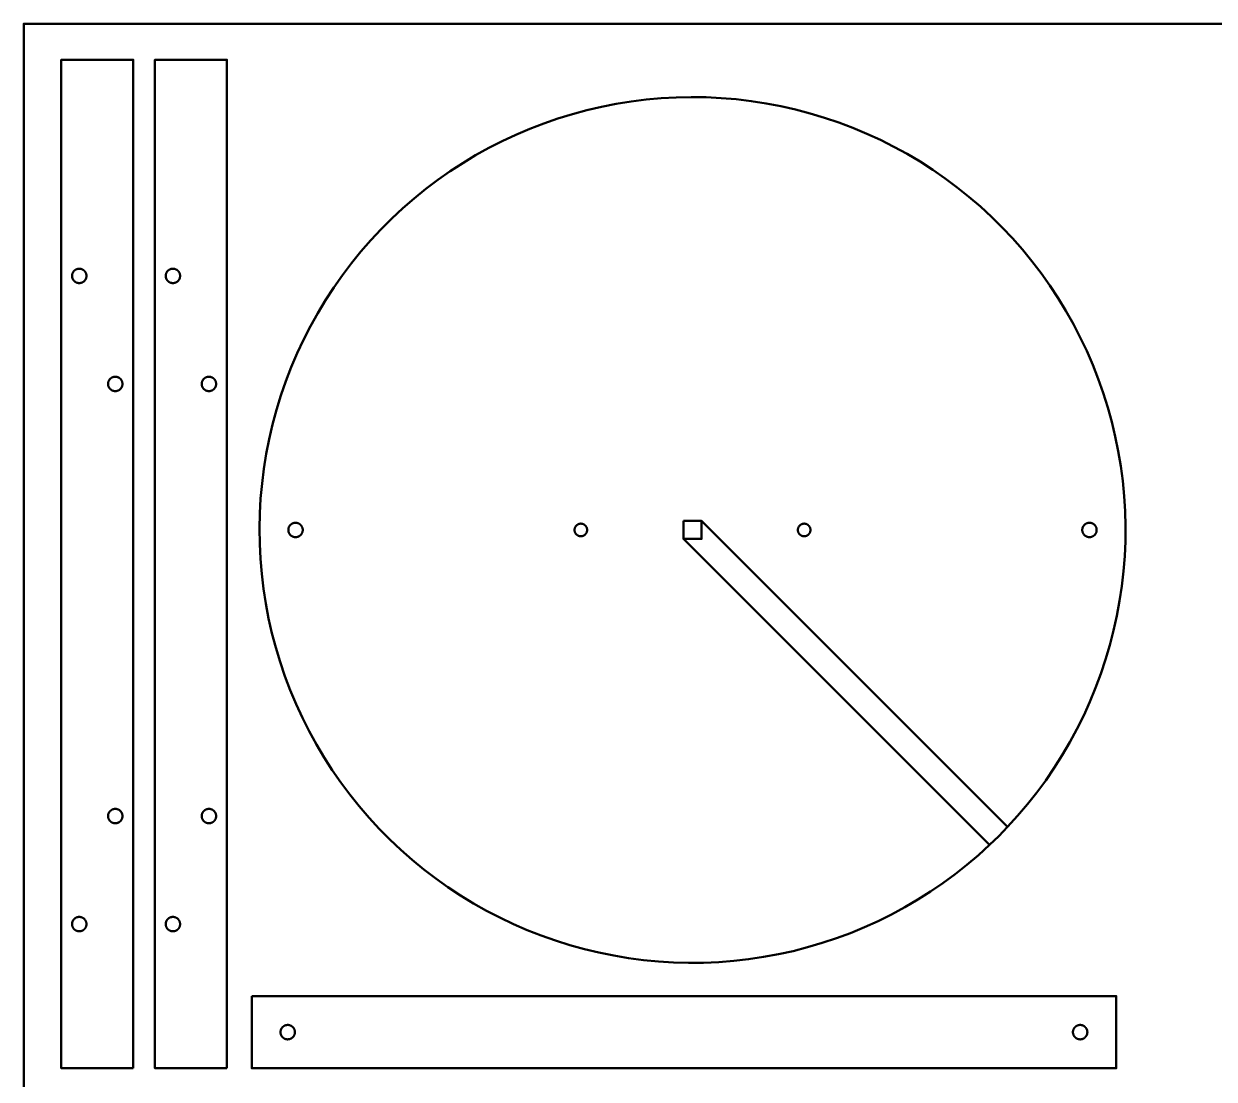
# Model space of a CAD drawing. Header units: millimetres. Extents: x 0 to 2100, y 0 to 900.
# Drawn here: x 0 to 330.5, y 606.9 to 900 of the extents above; entities that cross this region are included whole.
import ezdxf

# ---------------------------------------------------------------- set-up
doc = ezdxf.new("R2010")
doc.units = ezdxf.units.MM
for name, color, linetype, lineweight, true_color in [('Capa 01', 7, 'Continuous', 50, 0xc80000), ('Capa 04', 7, 'Continuous', 50, 0x007f00), ('Predeterminada', 7, 'Continuous', 50, 0x000000)]:
    doc.layers.add(name, color=color, linetype=linetype, lineweight=lineweight, true_color=true_color)

msp = doc.modelspace()

# ---------------------------------------------------------------- linework, layer by layer
at = {"layer": 'Capa 01'}
for points in [[(17.39, 830), (17.39, 830.07), (17.39, 830.14), (17.38, 830.21), (17.37, 830.28), (17.36, 830.35), (17.35, 830.41), (17.33, 830.48), (17.32, 830.55), (17.3, 830.61), (17.27, 830.68), (17.25, 830.75), (17.22, 830.81), (17.19, 830.87), (17.16, 830.93), (17.13, 830.99), (17.09, 831.05), (17.06, 831.11), (17.02, 831.17), (16.97, 831.23), (16.93, 831.28), (16.89, 831.33), (16.84, 831.38), (16.79, 831.43), (16.74, 831.48), (16.69, 831.53), (16.63, 831.57), (16.58, 831.61), (16.52, 831.65), (16.46, 831.69), (16.4, 831.73), (16.34, 831.76), (16.28, 831.79), (16.22, 831.82), (16.15, 831.85), (16.09, 831.87), (16.02, 831.9), (15.96, 831.92), (15.89, 831.94), (15.82, 831.95), (15.76, 831.97), (15.69, 831.98), (15.62, 831.99), (15.55, 831.99), (15.48, 832), (15.41, 832), (15.34, 832), (15.27, 832), (15.2, 831.99), (15.13, 831.98), (15.07, 831.97), (15, 831.96), (14.93, 831.95), (14.86, 831.93), (14.8, 831.91), (14.73, 831.89), (14.66, 831.86), (14.6, 831.84), (14.54, 831.81), (14.47, 831.78), (14.41, 831.74), (14.35, 831.71), (14.3, 831.67), (14.24, 831.63), (14.18, 831.59), (14.13, 831.55), (14.07, 831.5), (14.02, 831.46), (13.97, 831.41), (13.93, 831.36), (13.88, 831.31), (13.83, 831.25), (13.79, 831.2), (13.75, 831.14), (13.71, 831.08), (13.68, 831.02), (13.64, 830.96), (13.61, 830.9), (13.58, 830.84), (13.55, 830.78), (13.52, 830.71), (13.5, 830.65), (13.48, 830.58), (13.46, 830.51), (13.44, 830.45), (13.43, 830.38), (13.42, 830.31), (13.41, 830.24), (13.4, 830.17), (13.4, 830.1), (13.39, 830.03), (13.39, 829.97), (13.4, 829.9), (13.4, 829.83), (13.41, 829.76), (13.42, 829.69), (13.43, 829.62), (13.44, 829.55), (13.46, 829.49), (13.48, 829.42), (13.5, 829.35), (13.52, 829.29), (13.55, 829.22), (13.58, 829.16), (13.61, 829.1), (13.64, 829.04), (13.68, 828.98), (13.71, 828.92), (13.75, 828.86), (13.79, 828.8), (13.83, 828.75), (13.88, 828.69), (13.93, 828.64), (13.97, 828.59), (14.02, 828.54), (14.07, 828.5), (14.13, 828.45), (14.18, 828.41), (14.24, 828.37), (14.3, 828.33), (14.35, 828.29), (14.41, 828.26), (14.47, 828.22), (14.54, 828.19), (14.6, 828.16), (14.66, 828.14), (14.73, 828.11), (14.8, 828.09), (14.86, 828.07), (14.93, 828.05), (15, 828.04), (15.07, 828.03), (15.13, 828.02), (15.2, 828.01), (15.27, 828), (15.34, 828), (15.41, 828), (15.48, 828), (15.55, 828.01), (15.62, 828.01), (15.69, 828.02), (15.76, 828.03), (15.82, 828.05), (15.89, 828.06), (15.96, 828.08), (16.02, 828.1), (16.09, 828.13), (16.15, 828.15), (16.22, 828.18), (16.28, 828.21), (16.34, 828.24), (16.4, 828.27), (16.46, 828.31), (16.52, 828.35), (16.58, 828.39), (16.63, 828.43), (16.69, 828.47), (16.74, 828.52), (16.79, 828.57), (16.84, 828.62), (16.89, 828.67), (16.93, 828.72), (16.97, 828.77), (17.02, 828.83), (17.06, 828.89), (17.09, 828.95), (17.13, 829.01), (17.16, 829.07), (17.19, 829.13), (17.22, 829.19), (17.25, 829.25), (17.27, 829.32), (17.3, 829.39), (17.32, 829.45), (17.33, 829.52), (17.35, 829.59), (17.36, 829.65), (17.37, 829.72), (17.38, 829.79), (17.39, 829.86), (17.39, 829.93)], [(43.39, 830), (43.39, 830.07), (43.39, 830.14), (43.38, 830.21), (43.37, 830.28), (43.36, 830.35), (43.35, 830.41), (43.33, 830.48), (43.32, 830.55), (43.3, 830.61), (43.27, 830.68), (43.25, 830.75), (43.22, 830.81), (43.19, 830.87), (43.16, 830.93), (43.13, 830.99), (43.09, 831.05), (43.06, 831.11), (43.02, 831.17), (42.97, 831.23), (42.93, 831.28), (42.89, 831.33), (42.84, 831.38), (42.79, 831.43), (42.74, 831.48), (42.69, 831.53), (42.63, 831.57), (42.58, 831.61), (42.52, 831.65), (42.46, 831.69), (42.4, 831.73), (42.34, 831.76), (42.28, 831.79), (42.22, 831.82), (42.15, 831.85), (42.09, 831.87), (42.02, 831.9), (41.96, 831.92), (41.89, 831.94), (41.82, 831.95), (41.76, 831.97), (41.69, 831.98), (41.62, 831.99), (41.55, 831.99), (41.48, 832), (41.41, 832), (41.34, 832), (41.27, 832), (41.2, 831.99), (41.13, 831.98), (41.07, 831.97), (41, 831.96), (40.93, 831.95), (40.86, 831.93), (40.8, 831.91), (40.73, 831.89), (40.66, 831.86), (40.6, 831.84), (40.54, 831.81), (40.47, 831.78), (40.41, 831.74), (40.35, 831.71), (40.3, 831.67), (40.24, 831.63), (40.18, 831.59), (40.13, 831.55), (40.07, 831.5), (40.02, 831.46), (39.97, 831.41), (39.93, 831.36), (39.88, 831.31), (39.83, 831.25), (39.79, 831.2), (39.75, 831.14), (39.71, 831.08), (39.68, 831.02), (39.64, 830.96), (39.61, 830.9), (39.58, 830.84), (39.55, 830.78), (39.52, 830.71), (39.5, 830.65), (39.48, 830.58), (39.46, 830.51), (39.44, 830.45), (39.43, 830.38), (39.42, 830.31), (39.41, 830.24), (39.4, 830.17), (39.4, 830.1), (39.39, 830.03), (39.39, 829.97), (39.4, 829.9), (39.4, 829.83), (39.41, 829.76), (39.42, 829.69), (39.43, 829.62), (39.44, 829.55), (39.46, 829.49), (39.48, 829.42), (39.5, 829.35), (39.52, 829.29), (39.55, 829.22), (39.58, 829.16), (39.61, 829.1), (39.64, 829.04), (39.68, 828.98), (39.71, 828.92), (39.75, 828.86), (39.79, 828.8), (39.83, 828.75), (39.88, 828.69), (39.93, 828.64), (39.97, 828.59), (40.02, 828.54), (40.07, 828.5), (40.13, 828.45), (40.18, 828.41), (40.24, 828.37), (40.3, 828.33), (40.35, 828.29), (40.41, 828.26), (40.47, 828.22), (40.54, 828.19), (40.6, 828.16), (40.66, 828.14), (40.73, 828.11), (40.8, 828.09), (40.86, 828.07), (40.93, 828.05), (41, 828.04), (41.07, 828.03), (41.13, 828.02), (41.2, 828.01), (41.27, 828), (41.34, 828), (41.41, 828), (41.48, 828), (41.55, 828.01), (41.62, 828.01), (41.69, 828.02), (41.76, 828.03), (41.82, 828.05), (41.89, 828.06), (41.96, 828.08), (42.02, 828.1), (42.09, 828.13), (42.15, 828.15), (42.22, 828.18), (42.28, 828.21), (42.34, 828.24), (42.4, 828.27), (42.46, 828.31), (42.52, 828.35), (42.58, 828.39), (42.63, 828.43), (42.69, 828.47), (42.74, 828.52), (42.79, 828.57), (42.84, 828.62), (42.89, 828.67), (42.93, 828.72), (42.97, 828.77), (43.02, 828.83), (43.06, 828.89), (43.09, 828.95), (43.13, 829.01), (43.16, 829.07), (43.19, 829.13), (43.22, 829.19), (43.25, 829.25), (43.27, 829.32), (43.3, 829.39), (43.32, 829.45), (43.33, 829.52), (43.35, 829.59), (43.36, 829.65), (43.37, 829.72), (43.38, 829.79), (43.39, 829.86), (43.39, 829.93)], [(27.39, 800), (27.39, 800.07), (27.39, 800.14), (27.38, 800.21), (27.37, 800.28), (27.36, 800.35), (27.35, 800.41), (27.33, 800.48), (27.32, 800.55), (27.3, 800.61), (27.27, 800.68), (27.25, 800.75), (27.22, 800.81), (27.19, 800.87), (27.16, 800.93), (27.13, 800.99), (27.09, 801.05), (27.06, 801.11), (27.02, 801.17), (26.97, 801.23), (26.93, 801.28), (26.89, 801.33), (26.84, 801.38), (26.79, 801.43), (26.74, 801.48), (26.69, 801.53), (26.63, 801.57), (26.58, 801.61), (26.52, 801.65), (26.46, 801.69), (26.4, 801.73), (26.34, 801.76), (26.28, 801.79), (26.22, 801.82), (26.15, 801.85), (26.09, 801.87), (26.02, 801.9), (25.96, 801.92), (25.89, 801.94), (25.82, 801.95), (25.76, 801.97), (25.69, 801.98), (25.62, 801.99), (25.55, 801.99), (25.48, 802), (25.41, 802), (25.34, 802), (25.27, 802), (25.2, 801.99), (25.13, 801.98), (25.07, 801.97), (25, 801.96), (24.93, 801.95), (24.86, 801.93), (24.8, 801.91), (24.73, 801.89), (24.66, 801.86), (24.6, 801.84), (24.54, 801.81), (24.47, 801.78), (24.41, 801.74), (24.35, 801.71), (24.3, 801.67), (24.24, 801.63), (24.18, 801.59), (24.13, 801.55), (24.07, 801.5), (24.02, 801.46), (23.97, 801.41), (23.93, 801.36), (23.88, 801.31), (23.83, 801.25), (23.79, 801.2), (23.75, 801.14), (23.71, 801.08), (23.68, 801.02), (23.64, 800.96), (23.61, 800.9), (23.58, 800.84), (23.55, 800.78), (23.52, 800.71), (23.5, 800.65), (23.48, 800.58), (23.46, 800.51), (23.44, 800.45), (23.43, 800.38), (23.42, 800.31), (23.41, 800.24), (23.4, 800.17), (23.4, 800.1), (23.39, 800.03), (23.39, 799.97), (23.4, 799.9), (23.4, 799.83), (23.41, 799.76), (23.42, 799.69), (23.43, 799.62), (23.44, 799.55), (23.46, 799.49), (23.48, 799.42), (23.5, 799.35), (23.52, 799.29), (23.55, 799.22), (23.58, 799.16), (23.61, 799.1), (23.64, 799.04), (23.68, 798.98), (23.71, 798.92), (23.75, 798.86), (23.79, 798.8), (23.83, 798.75), (23.88, 798.69), (23.93, 798.64), (23.97, 798.59), (24.02, 798.54), (24.07, 798.5), (24.13, 798.45), (24.18, 798.41), (24.24, 798.37), (24.3, 798.33), (24.35, 798.29), (24.41, 798.26), (24.47, 798.22), (24.54, 798.19), (24.6, 798.16), (24.66, 798.14), (24.73, 798.11), (24.8, 798.09), (24.86, 798.07), (24.93, 798.05), (25, 798.04), (25.07, 798.03), (25.13, 798.02), (25.2, 798.01), (25.27, 798), (25.34, 798), (25.41, 798), (25.48, 798), (25.55, 798.01), (25.62, 798.01), (25.69, 798.02), (25.76, 798.03), (25.82, 798.05), (25.89, 798.06), (25.96, 798.08), (26.02, 798.1), (26.09, 798.13), (26.15, 798.15), (26.22, 798.18), (26.28, 798.21), (26.34, 798.24), (26.4, 798.27), (26.46, 798.31), (26.52, 798.35), (26.58, 798.39), (26.63, 798.43), (26.69, 798.47), (26.74, 798.52), (26.79, 798.57), (26.84, 798.62), (26.89, 798.67), (26.93, 798.72), (26.97, 798.77), (27.02, 798.83), (27.06, 798.89), (27.09, 798.95), (27.13, 799.01), (27.16, 799.07), (27.19, 799.13), (27.22, 799.19), (27.25, 799.25), (27.27, 799.32), (27.3, 799.39), (27.32, 799.45), (27.33, 799.52), (27.35, 799.59), (27.36, 799.65), (27.37, 799.72), (27.38, 799.79), (27.39, 799.86), (27.39, 799.93)], [(53.39, 800), (53.39, 800.07), (53.39, 800.14), (53.38, 800.21), (53.37, 800.28), (53.36, 800.35), (53.35, 800.41), (53.33, 800.48), (53.32, 800.55), (53.3, 800.61), (53.27, 800.68), (53.25, 800.75), (53.22, 800.81), (53.19, 800.87), (53.16, 800.93), (53.13, 800.99), (53.09, 801.05), (53.06, 801.11), (53.02, 801.17), (52.97, 801.23), (52.93, 801.28), (52.89, 801.33), (52.84, 801.38), (52.79, 801.43), (52.74, 801.48), (52.69, 801.53), (52.63, 801.57), (52.58, 801.61), (52.52, 801.65), (52.46, 801.69), (52.4, 801.73), (52.34, 801.76), (52.28, 801.79), (52.22, 801.82), (52.15, 801.85), (52.09, 801.87), (52.02, 801.9), (51.96, 801.92), (51.89, 801.94), (51.82, 801.95), (51.76, 801.97), (51.69, 801.98), (51.62, 801.99), (51.55, 801.99), (51.48, 802), (51.41, 802), (51.34, 802), (51.27, 802), (51.2, 801.99), (51.13, 801.98), (51.07, 801.97), (51, 801.96), (50.93, 801.95), (50.86, 801.93), (50.8, 801.91), (50.73, 801.89), (50.66, 801.86), (50.6, 801.84), (50.54, 801.81), (50.47, 801.78), (50.41, 801.74), (50.35, 801.71), (50.3, 801.67), (50.24, 801.63), (50.18, 801.59), (50.13, 801.55), (50.07, 801.5), (50.02, 801.46), (49.97, 801.41), (49.93, 801.36), (49.88, 801.31), (49.83, 801.25), (49.79, 801.2), (49.75, 801.14), (49.71, 801.08), (49.68, 801.02), (49.64, 800.96), (49.61, 800.9), (49.58, 800.84), (49.55, 800.78), (49.52, 800.71), (49.5, 800.65), (49.48, 800.58), (49.46, 800.51), (49.44, 800.45), (49.43, 800.38), (49.42, 800.31), (49.41, 800.24), (49.4, 800.17), (49.4, 800.1), (49.39, 800.03), (49.39, 799.97), (49.4, 799.9), (49.4, 799.83), (49.41, 799.76), (49.42, 799.69), (49.43, 799.62), (49.44, 799.55), (49.46, 799.49), (49.48, 799.42), (49.5, 799.35), (49.52, 799.29), (49.55, 799.22), (49.58, 799.16), (49.61, 799.1), (49.64, 799.04), (49.68, 798.98), (49.71, 798.92), (49.75, 798.86), (49.79, 798.8), (49.83, 798.75), (49.88, 798.69), (49.93, 798.64), (49.97, 798.59), (50.02, 798.54), (50.07, 798.5), (50.13, 798.45), (50.18, 798.41), (50.24, 798.37), (50.3, 798.33), (50.35, 798.29), (50.41, 798.26), (50.47, 798.22), (50.54, 798.19), (50.6, 798.16), (50.66, 798.14), (50.73, 798.11), (50.8, 798.09), (50.86, 798.07), (50.93, 798.05), (51, 798.04), (51.07, 798.03), (51.13, 798.02), (51.2, 798.01), (51.27, 798), (51.34, 798), (51.41, 798), (51.48, 798), (51.55, 798.01), (51.62, 798.01), (51.69, 798.02), (51.76, 798.03), (51.82, 798.05), (51.89, 798.06), (51.96, 798.08), (52.02, 798.1), (52.09, 798.13), (52.15, 798.15), (52.22, 798.18), (52.28, 798.21), (52.34, 798.24), (52.4, 798.27), (52.46, 798.31), (52.52, 798.35), (52.58, 798.39), (52.63, 798.43), (52.69, 798.47), (52.74, 798.52), (52.79, 798.57), (52.84, 798.62), (52.89, 798.67), (52.93, 798.72), (52.97, 798.77), (53.02, 798.83), (53.06, 798.89), (53.09, 798.95), (53.13, 799.01), (53.16, 799.07), (53.19, 799.13), (53.22, 799.19), (53.25, 799.25), (53.27, 799.32), (53.3, 799.39), (53.32, 799.45), (53.33, 799.52), (53.35, 799.59), (53.36, 799.65), (53.37, 799.72), (53.38, 799.79), (53.39, 799.86), (53.39, 799.93)], [(77.43, 759.45), (77.43, 759.52), (77.43, 759.59), (77.42, 759.66), (77.42, 759.73), (77.4, 759.8), (77.39, 759.86), (77.38, 759.93), (77.36, 760), (77.34, 760.06), (77.32, 760.13), (77.29, 760.2), (77.26, 760.26), (77.23, 760.32), (77.2, 760.38), (77.17, 760.45), (77.13, 760.5), (77.1, 760.56), (77.06, 760.62), (77.02, 760.68), (76.97, 760.73), (76.93, 760.78), (76.88, 760.83), (76.83, 760.88), (76.78, 760.93), (76.73, 760.98), (76.67, 761.02), (76.62, 761.06), (76.56, 761.1), (76.5, 761.14), (76.44, 761.18), (76.38, 761.21), (76.32, 761.24), (76.26, 761.27), (76.2, 761.3), (76.13, 761.32), (76.07, 761.35), (76, 761.37), (75.93, 761.39), (75.87, 761.4), (75.8, 761.42), (75.73, 761.43), (75.66, 761.44), (75.59, 761.44), (75.52, 761.45), (75.45, 761.45), (75.38, 761.45), (75.31, 761.45), (75.24, 761.44), (75.18, 761.43), (75.11, 761.42), (75.04, 761.41), (74.97, 761.4), (74.9, 761.38), (74.84, 761.36), (74.77, 761.34), (74.71, 761.31), (74.64, 761.29), (74.58, 761.26), (74.52, 761.23), (74.45, 761.19), (74.39, 761.16), (74.34, 761.12), (74.28, 761.08), (74.22, 761.04), (74.17, 761), (74.12, 760.95), (74.06, 760.91), (74.01, 760.86), (73.97, 760.81), (73.92, 760.76), (73.88, 760.7), (73.83, 760.65), (73.79, 760.59), (73.75, 760.53), (73.72, 760.48), (73.68, 760.41), (73.65, 760.35), (73.62, 760.29), (73.59, 760.23), (73.57, 760.16), (73.54, 760.1), (73.52, 760.03), (73.5, 759.96), (73.49, 759.9), (73.47, 759.83), (73.46, 759.76), (73.45, 759.69), (73.44, 759.62), (73.44, 759.55), (73.44, 759.48), (73.44, 759.42), (73.44, 759.35), (73.44, 759.28), (73.45, 759.21), (73.46, 759.14), (73.47, 759.07), (73.49, 759), (73.5, 758.94), (73.52, 758.87), (73.54, 758.8), (73.57, 758.74), (73.59, 758.67), (73.62, 758.61), (73.65, 758.55), (73.68, 758.49), (73.72, 758.43), (73.75, 758.37), (73.79, 758.31), (73.83, 758.25), (73.88, 758.2), (73.92, 758.14), (73.97, 758.09), (74.01, 758.04), (74.06, 757.99), (74.12, 757.95), (74.17, 757.9), (74.22, 757.86), (74.28, 757.82), (74.34, 757.78), (74.39, 757.74), (74.45, 757.71), (74.52, 757.67), (74.58, 757.64), (74.64, 757.61), (74.71, 757.59), (74.77, 757.56), (74.84, 757.54), (74.9, 757.52), (74.97, 757.5), (75.04, 757.49), (75.11, 757.48), (75.18, 757.47), (75.24, 757.46), (75.31, 757.45), (75.38, 757.45), (75.45, 757.45), (75.52, 757.45), (75.59, 757.46), (75.66, 757.46), (75.73, 757.47), (75.8, 757.48), (75.87, 757.5), (75.93, 757.51), (76, 757.53), (76.07, 757.55), (76.13, 757.58), (76.2, 757.6), (76.26, 757.63), (76.32, 757.66), (76.38, 757.69), (76.44, 757.72), (76.5, 757.76), (76.56, 757.8), (76.62, 757.84), (76.67, 757.88), (76.73, 757.92), (76.78, 757.97), (76.83, 758.02), (76.88, 758.07), (76.93, 758.12), (76.97, 758.17), (77.02, 758.22), (77.06, 758.28), (77.1, 758.34), (77.13, 758.4), (77.17, 758.46), (77.2, 758.52), (77.23, 758.58), (77.26, 758.64), (77.29, 758.7), (77.32, 758.77), (77.34, 758.84), (77.36, 758.9), (77.38, 758.97), (77.39, 759.04), (77.4, 759.1), (77.42, 759.17), (77.42, 759.24), (77.43, 759.31), (77.43, 759.38)], [(156.39, 759.45), (156.39, 759.51), (156.38, 759.57), (156.38, 759.63), (156.37, 759.69), (156.36, 759.75), (156.35, 759.81), (156.34, 759.87), (156.32, 759.93), (156.3, 759.99), (156.28, 760.05), (156.26, 760.1), (156.24, 760.16), (156.21, 760.21), (156.19, 760.27), (156.16, 760.32), (156.13, 760.37), (156.09, 760.42), (156.06, 760.47), (156.02, 760.52), (155.98, 760.57), (155.94, 760.62), (155.9, 760.66), (155.86, 760.7), (155.82, 760.75), (155.77, 760.79), (155.72, 760.82), (155.67, 760.86), (155.63, 760.9), (155.57, 760.93), (155.52, 760.96), (155.47, 760.99), (155.42, 761.02), (155.36, 761.04), (155.3, 761.07), (155.25, 761.09), (155.19, 761.11), (155.13, 761.13), (155.07, 761.15), (155.02, 761.16), (154.96, 761.17), (154.9, 761.18), (154.84, 761.19), (154.78, 761.19), (154.71, 761.2), (154.65, 761.2), (154.59, 761.2), (154.53, 761.2), (154.47, 761.19), (154.41, 761.19), (154.35, 761.18), (154.29, 761.17), (154.23, 761.15), (154.17, 761.14), (154.12, 761.12), (154.06, 761.1), (154, 761.08), (153.94, 761.06), (153.89, 761.03), (153.83, 761), (153.78, 760.98), (153.73, 760.95), (153.68, 760.91), (153.63, 760.88), (153.58, 760.84), (153.53, 760.8), (153.48, 760.77), (153.44, 760.72), (153.4, 760.68), (153.35, 760.64), (153.31, 760.59), (153.27, 760.55), (153.24, 760.5), (153.2, 760.45), (153.17, 760.4), (153.14, 760.35), (153.11, 760.29), (153.08, 760.24), (153.05, 760.19), (153.03, 760.13), (153, 760.07), (152.98, 760.02), (152.96, 759.96), (152.95, 759.9), (152.93, 759.84), (152.92, 759.78), (152.91, 759.72), (152.9, 759.66), (152.9, 759.6), (152.89, 759.54), (152.89, 759.48), (152.89, 759.42), (152.89, 759.36), (152.9, 759.3), (152.9, 759.24), (152.91, 759.18), (152.92, 759.12), (152.93, 759.06), (152.95, 759), (152.96, 758.94), (152.98, 758.88), (153, 758.83), (153.03, 758.77), (153.05, 758.71), (153.08, 758.66), (153.11, 758.61), (153.14, 758.55), (153.17, 758.5), (153.2, 758.45), (153.24, 758.4), (153.27, 758.35), (153.31, 758.31), (153.35, 758.26), (153.4, 758.22), (153.44, 758.18), (153.48, 758.13), (153.53, 758.1), (153.58, 758.06), (153.63, 758.02), (153.68, 757.99), (153.73, 757.96), (153.78, 757.92), (153.83, 757.9), (153.89, 757.87), (153.94, 757.84), (154, 757.82), (154.06, 757.8), (154.12, 757.78), (154.17, 757.76), (154.23, 757.75), (154.29, 757.73), (154.35, 757.72), (154.41, 757.71), (154.47, 757.71), (154.53, 757.7), (154.59, 757.7), (154.65, 757.7), (154.71, 757.7), (154.78, 757.71), (154.84, 757.71), (154.9, 757.72), (154.96, 757.73), (155.02, 757.74), (155.07, 757.76), (155.13, 757.77), (155.19, 757.79), (155.25, 757.81), (155.3, 757.83), (155.36, 757.86), (155.42, 757.88), (155.47, 757.91), (155.52, 757.94), (155.57, 757.97), (155.63, 758), (155.67, 758.04), (155.72, 758.08), (155.77, 758.12), (155.82, 758.16), (155.86, 758.2), (155.9, 758.24), (155.94, 758.28), (155.98, 758.33), (156.02, 758.38), (156.06, 758.43), (156.09, 758.48), (156.13, 758.53), (156.16, 758.58), (156.19, 758.63), (156.21, 758.69), (156.24, 758.74), (156.26, 758.8), (156.28, 758.85), (156.3, 758.91), (156.32, 758.97), (156.34, 759.03), (156.35, 759.09), (156.36, 759.15), (156.37, 759.21), (156.38, 759.27), (156.38, 759.33), (156.39, 759.39)], [(183.14, 761.95), (188.14, 761.95), (188.14, 756.95), (183.14, 756.95)], [(218.39, 759.45), (218.39, 759.51), (218.38, 759.57), (218.38, 759.63), (218.37, 759.69), (218.36, 759.75), (218.35, 759.81), (218.34, 759.87), (218.32, 759.93), (218.3, 759.99), (218.28, 760.05), (218.26, 760.1), (218.24, 760.16), (218.21, 760.21), (218.19, 760.27), (218.16, 760.32), (218.13, 760.37), (218.09, 760.42), (218.06, 760.47), (218.02, 760.52), (217.98, 760.57), (217.94, 760.62), (217.9, 760.66), (217.86, 760.7), (217.82, 760.75), (217.77, 760.79), (217.72, 760.82), (217.67, 760.86), (217.63, 760.9), (217.57, 760.93), (217.52, 760.96), (217.47, 760.99), (217.42, 761.02), (217.36, 761.04), (217.3, 761.07), (217.25, 761.09), (217.19, 761.11), (217.13, 761.13), (217.07, 761.15), (217.02, 761.16), (216.96, 761.17), (216.9, 761.18), (216.84, 761.19), (216.78, 761.19), (216.71, 761.2), (216.65, 761.2), (216.59, 761.2), (216.53, 761.2), (216.47, 761.19), (216.41, 761.19), (216.35, 761.18), (216.29, 761.17), (216.23, 761.15), (216.17, 761.14), (216.12, 761.12), (216.06, 761.1), (216, 761.08), (215.94, 761.06), (215.89, 761.03), (215.83, 761), (215.78, 760.98), (215.73, 760.95), (215.68, 760.91), (215.63, 760.88), (215.58, 760.84), (215.53, 760.8), (215.48, 760.77), (215.44, 760.72), (215.4, 760.68), (215.35, 760.64), (215.31, 760.59), (215.27, 760.55), (215.24, 760.5), (215.2, 760.45), (215.17, 760.4), (215.14, 760.35), (215.11, 760.29), (215.08, 760.24), (215.05, 760.19), (215.03, 760.13), (215, 760.07), (214.98, 760.02), (214.96, 759.96), (214.95, 759.9), (214.93, 759.84), (214.92, 759.78), (214.91, 759.72), (214.9, 759.66), (214.9, 759.6), (214.89, 759.54), (214.89, 759.48), (214.89, 759.42), (214.89, 759.36), (214.9, 759.3), (214.9, 759.24), (214.91, 759.18), (214.92, 759.12), (214.93, 759.06), (214.95, 759), (214.96, 758.94), (214.98, 758.88), (215, 758.83), (215.03, 758.77), (215.05, 758.71), (215.08, 758.66), (215.11, 758.61), (215.14, 758.55), (215.17, 758.5), (215.2, 758.45), (215.24, 758.4), (215.27, 758.35), (215.31, 758.31), (215.35, 758.26), (215.4, 758.22), (215.44, 758.18), (215.48, 758.13), (215.53, 758.1), (215.58, 758.06), (215.63, 758.02), (215.68, 757.99), (215.73, 757.96), (215.78, 757.92), (215.83, 757.9), (215.89, 757.87), (215.94, 757.84), (216, 757.82), (216.06, 757.8), (216.12, 757.78), (216.17, 757.76), (216.23, 757.75), (216.29, 757.73), (216.35, 757.72), (216.41, 757.71), (216.47, 757.71), (216.53, 757.7), (216.59, 757.7), (216.65, 757.7), (216.71, 757.7), (216.78, 757.71), (216.84, 757.71), (216.9, 757.72), (216.96, 757.73), (217.02, 757.74), (217.07, 757.76), (217.13, 757.77), (217.19, 757.79), (217.25, 757.81), (217.3, 757.83), (217.36, 757.86), (217.42, 757.88), (217.47, 757.91), (217.52, 757.94), (217.57, 757.97), (217.63, 758), (217.67, 758.04), (217.72, 758.08), (217.77, 758.12), (217.82, 758.16), (217.86, 758.2), (217.9, 758.24), (217.94, 758.28), (217.98, 758.33), (218.02, 758.38), (218.06, 758.43), (218.09, 758.48), (218.13, 758.53), (218.16, 758.58), (218.19, 758.63), (218.21, 758.69), (218.24, 758.74), (218.26, 758.8), (218.28, 758.85), (218.3, 758.91), (218.32, 758.97), (218.34, 759.03), (218.35, 759.09), (218.36, 759.15), (218.37, 759.21), (218.38, 759.27), (218.38, 759.33), (218.39, 759.39)], [(297.84, 759.45), (297.84, 759.52), (297.84, 759.59), (297.83, 759.66), (297.82, 759.73), (297.81, 759.8), (297.8, 759.86), (297.78, 759.93), (297.77, 760), (297.75, 760.06), (297.72, 760.13), (297.7, 760.2), (297.67, 760.26), (297.64, 760.32), (297.61, 760.38), (297.58, 760.45), (297.54, 760.5), (297.5, 760.56), (297.46, 760.62), (297.42, 760.68), (297.38, 760.73), (297.33, 760.78), (297.29, 760.83), (297.24, 760.88), (297.19, 760.93), (297.14, 760.98), (297.08, 761.02), (297.03, 761.06), (296.97, 761.1), (296.91, 761.14), (296.85, 761.18), (296.79, 761.21), (296.73, 761.24), (296.67, 761.27), (296.6, 761.3), (296.54, 761.32), (296.47, 761.35), (296.41, 761.37), (296.34, 761.39), (296.27, 761.4), (296.21, 761.42), (296.14, 761.43), (296.07, 761.44), (296, 761.44), (295.93, 761.45), (295.86, 761.45), (295.79, 761.45), (295.72, 761.45), (295.65, 761.44), (295.58, 761.43), (295.51, 761.42), (295.45, 761.41), (295.38, 761.4), (295.31, 761.38), (295.24, 761.36), (295.18, 761.34), (295.11, 761.31), (295.05, 761.29), (294.99, 761.26), (294.92, 761.23), (294.86, 761.19), (294.8, 761.16), (294.74, 761.12), (294.69, 761.08), (294.63, 761.04), (294.58, 761), (294.52, 760.95), (294.47, 760.91), (294.42, 760.86), (294.37, 760.81), (294.33, 760.76), (294.28, 760.7), (294.24, 760.65), (294.2, 760.59), (294.16, 760.53), (294.13, 760.48), (294.09, 760.41), (294.06, 760.35), (294.03, 760.29), (294, 760.23), (293.97, 760.16), (293.95, 760.1), (293.93, 760.03), (293.91, 759.96), (293.89, 759.9), (293.88, 759.83), (293.87, 759.76), (293.86, 759.69), (293.85, 759.62), (293.85, 759.55), (293.84, 759.48), (293.84, 759.42), (293.85, 759.35), (293.85, 759.28), (293.86, 759.21), (293.87, 759.14), (293.88, 759.07), (293.89, 759), (293.91, 758.94), (293.93, 758.87), (293.95, 758.8), (293.97, 758.74), (294, 758.67), (294.03, 758.61), (294.06, 758.55), (294.09, 758.49), (294.13, 758.43), (294.16, 758.37), (294.2, 758.31), (294.24, 758.25), (294.28, 758.2), (294.33, 758.14), (294.37, 758.09), (294.42, 758.04), (294.47, 757.99), (294.52, 757.95), (294.58, 757.9), (294.63, 757.86), (294.69, 757.82), (294.74, 757.78), (294.8, 757.74), (294.86, 757.71), (294.92, 757.67), (294.99, 757.64), (295.05, 757.61), (295.11, 757.59), (295.18, 757.56), (295.24, 757.54), (295.31, 757.52), (295.38, 757.5), (295.45, 757.49), (295.51, 757.48), (295.58, 757.47), (295.65, 757.46), (295.72, 757.45), (295.79, 757.45), (295.86, 757.45), (295.93, 757.45), (296, 757.46), (296.07, 757.46), (296.14, 757.47), (296.21, 757.48), (296.27, 757.5), (296.34, 757.51), (296.41, 757.53), (296.47, 757.55), (296.54, 757.58), (296.6, 757.6), (296.67, 757.63), (296.73, 757.66), (296.79, 757.69), (296.85, 757.72), (296.91, 757.76), (296.97, 757.8), (297.03, 757.84), (297.08, 757.88), (297.14, 757.92), (297.19, 757.97), (297.24, 758.02), (297.29, 758.07), (297.33, 758.12), (297.38, 758.17), (297.42, 758.22), (297.46, 758.28), (297.5, 758.34), (297.54, 758.4), (297.58, 758.46), (297.61, 758.52), (297.64, 758.58), (297.67, 758.64), (297.7, 758.7), (297.72, 758.77), (297.75, 758.84), (297.77, 758.9), (297.78, 758.97), (297.8, 759.04), (297.81, 759.1), (297.82, 759.17), (297.83, 759.24), (297.84, 759.31), (297.84, 759.38)], [(27.39, 680), (27.39, 680.07), (27.39, 680.14), (27.38, 680.21), (27.37, 680.28), (27.36, 680.35), (27.35, 680.41), (27.33, 680.48), (27.32, 680.55), (27.3, 680.61), (27.27, 680.68), (27.25, 680.75), (27.22, 680.81), (27.19, 680.87), (27.16, 680.93), (27.13, 680.99), (27.09, 681.05), (27.06, 681.11), (27.02, 681.17), (26.97, 681.23), (26.93, 681.28), (26.89, 681.33), (26.84, 681.38), (26.79, 681.43), (26.74, 681.48), (26.69, 681.53), (26.63, 681.57), (26.58, 681.61), (26.52, 681.65), (26.46, 681.69), (26.4, 681.73), (26.34, 681.76), (26.28, 681.79), (26.22, 681.82), (26.15, 681.85), (26.09, 681.87), (26.02, 681.9), (25.96, 681.92), (25.89, 681.94), (25.82, 681.95), (25.76, 681.97), (25.69, 681.98), (25.62, 681.99), (25.55, 681.99), (25.48, 682), (25.41, 682), (25.34, 682), (25.27, 682), (25.2, 681.99), (25.13, 681.98), (25.07, 681.97), (25, 681.96), (24.93, 681.95), (24.86, 681.93), (24.8, 681.91), (24.73, 681.89), (24.66, 681.86), (24.6, 681.84), (24.54, 681.81), (24.47, 681.78), (24.41, 681.74), (24.35, 681.71), (24.3, 681.67), (24.24, 681.63), (24.18, 681.59), (24.13, 681.55), (24.07, 681.5), (24.02, 681.46), (23.97, 681.41), (23.93, 681.36), (23.88, 681.31), (23.83, 681.25), (23.79, 681.2), (23.75, 681.14), (23.71, 681.08), (23.68, 681.02), (23.64, 680.96), (23.61, 680.9), (23.58, 680.84), (23.55, 680.78), (23.52, 680.71), (23.5, 680.65), (23.48, 680.58), (23.46, 680.51), (23.44, 680.45), (23.43, 680.38), (23.42, 680.31), (23.41, 680.24), (23.4, 680.17), (23.4, 680.1), (23.39, 680.03), (23.39, 679.97), (23.4, 679.9), (23.4, 679.83), (23.41, 679.76), (23.42, 679.69), (23.43, 679.62), (23.44, 679.55), (23.46, 679.49), (23.48, 679.42), (23.5, 679.35), (23.52, 679.29), (23.55, 679.22), (23.58, 679.16), (23.61, 679.1), (23.64, 679.04), (23.68, 678.98), (23.71, 678.92), (23.75, 678.86), (23.79, 678.8), (23.83, 678.75), (23.88, 678.69), (23.93, 678.64), (23.97, 678.59), (24.02, 678.54), (24.07, 678.5), (24.13, 678.45), (24.18, 678.41), (24.24, 678.37), (24.3, 678.33), (24.35, 678.29), (24.41, 678.26), (24.47, 678.22), (24.54, 678.19), (24.6, 678.16), (24.66, 678.14), (24.73, 678.11), (24.8, 678.09), (24.86, 678.07), (24.93, 678.05), (25, 678.04), (25.07, 678.03), (25.13, 678.02), (25.2, 678.01), (25.27, 678), (25.34, 678), (25.41, 678), (25.48, 678), (25.55, 678.01), (25.62, 678.01), (25.69, 678.02), (25.76, 678.03), (25.82, 678.05), (25.89, 678.06), (25.96, 678.08), (26.02, 678.1), (26.09, 678.13), (26.15, 678.15), (26.22, 678.18), (26.28, 678.21), (26.34, 678.24), (26.4, 678.27), (26.46, 678.31), (26.52, 678.35), (26.58, 678.39), (26.63, 678.43), (26.69, 678.47), (26.74, 678.52), (26.79, 678.57), (26.84, 678.62), (26.89, 678.67), (26.93, 678.72), (26.97, 678.77), (27.02, 678.83), (27.06, 678.89), (27.09, 678.95), (27.13, 679.01), (27.16, 679.07), (27.19, 679.13), (27.22, 679.19), (27.25, 679.25), (27.27, 679.32), (27.3, 679.39), (27.32, 679.45), (27.33, 679.52), (27.35, 679.59), (27.36, 679.65), (27.37, 679.72), (27.38, 679.79), (27.39, 679.86), (27.39, 679.93)], [(53.39, 680), (53.39, 680.07), (53.39, 680.14), (53.38, 680.21), (53.37, 680.28), (53.36, 680.35), (53.35, 680.41), (53.33, 680.48), (53.32, 680.55), (53.3, 680.61), (53.27, 680.68), (53.25, 680.75), (53.22, 680.81), (53.19, 680.87), (53.16, 680.93), (53.13, 680.99), (53.09, 681.05), (53.06, 681.11), (53.02, 681.17), (52.97, 681.23), (52.93, 681.28), (52.89, 681.33), (52.84, 681.38), (52.79, 681.43), (52.74, 681.48), (52.69, 681.53), (52.63, 681.57), (52.58, 681.61), (52.52, 681.65), (52.46, 681.69), (52.4, 681.73), (52.34, 681.76), (52.28, 681.79), (52.22, 681.82), (52.15, 681.85), (52.09, 681.87), (52.02, 681.9), (51.96, 681.92), (51.89, 681.94), (51.82, 681.95), (51.76, 681.97), (51.69, 681.98), (51.62, 681.99), (51.55, 681.99), (51.48, 682), (51.41, 682), (51.34, 682), (51.27, 682), (51.2, 681.99), (51.13, 681.98), (51.07, 681.97), (51, 681.96), (50.93, 681.95), (50.86, 681.93), (50.8, 681.91), (50.73, 681.89), (50.66, 681.86), (50.6, 681.84), (50.54, 681.81), (50.47, 681.78), (50.41, 681.74), (50.35, 681.71), (50.3, 681.67), (50.24, 681.63), (50.18, 681.59), (50.13, 681.55), (50.07, 681.5), (50.02, 681.46), (49.97, 681.41), (49.93, 681.36), (49.88, 681.31), (49.83, 681.25), (49.79, 681.2), (49.75, 681.14), (49.71, 681.08), (49.68, 681.02), (49.64, 680.96), (49.61, 680.9), (49.58, 680.84), (49.55, 680.78), (49.52, 680.71), (49.5, 680.65), (49.48, 680.58), (49.46, 680.51), (49.44, 680.45), (49.43, 680.38), (49.42, 680.31), (49.41, 680.24), (49.4, 680.17), (49.4, 680.1), (49.39, 680.03), (49.39, 679.97), (49.4, 679.9), (49.4, 679.83), (49.41, 679.76), (49.42, 679.69), (49.43, 679.62), (49.44, 679.55), (49.46, 679.49), (49.48, 679.42), (49.5, 679.35), (49.52, 679.29), (49.55, 679.22), (49.58, 679.16), (49.61, 679.1), (49.64, 679.04), (49.68, 678.98), (49.71, 678.92), (49.75, 678.86), (49.79, 678.8), (49.83, 678.75), (49.88, 678.69), (49.93, 678.64), (49.97, 678.59), (50.02, 678.54), (50.07, 678.5), (50.13, 678.45), (50.18, 678.41), (50.24, 678.37), (50.3, 678.33), (50.35, 678.29), (50.41, 678.26), (50.47, 678.22), (50.54, 678.19), (50.6, 678.16), (50.66, 678.14), (50.73, 678.11), (50.8, 678.09), (50.86, 678.07), (50.93, 678.05), (51, 678.04), (51.07, 678.03), (51.13, 678.02), (51.2, 678.01), (51.27, 678), (51.34, 678), (51.41, 678), (51.48, 678), (51.55, 678.01), (51.62, 678.01), (51.69, 678.02), (51.76, 678.03), (51.82, 678.05), (51.89, 678.06), (51.96, 678.08), (52.02, 678.1), (52.09, 678.13), (52.15, 678.15), (52.22, 678.18), (52.28, 678.21), (52.34, 678.24), (52.4, 678.27), (52.46, 678.31), (52.52, 678.35), (52.58, 678.39), (52.63, 678.43), (52.69, 678.47), (52.74, 678.52), (52.79, 678.57), (52.84, 678.62), (52.89, 678.67), (52.93, 678.72), (52.97, 678.77), (53.02, 678.83), (53.06, 678.89), (53.09, 678.95), (53.13, 679.01), (53.16, 679.07), (53.19, 679.13), (53.22, 679.19), (53.25, 679.25), (53.27, 679.32), (53.3, 679.39), (53.32, 679.45), (53.33, 679.52), (53.35, 679.59), (53.36, 679.65), (53.37, 679.72), (53.38, 679.79), (53.39, 679.86), (53.39, 679.93)], [(17.39, 650), (17.39, 650.07), (17.39, 650.14), (17.38, 650.21), (17.37, 650.28), (17.36, 650.35), (17.35, 650.41), (17.33, 650.48), (17.32, 650.55), (17.3, 650.61), (17.27, 650.68), (17.25, 650.75), (17.22, 650.81), (17.19, 650.87), (17.16, 650.93), (17.13, 650.99), (17.09, 651.05), (17.06, 651.11), (17.02, 651.17), (16.97, 651.23), (16.93, 651.28), (16.89, 651.33), (16.84, 651.38), (16.79, 651.43), (16.74, 651.48), (16.69, 651.53), (16.63, 651.57), (16.58, 651.61), (16.52, 651.65), (16.46, 651.69), (16.4, 651.73), (16.34, 651.76), (16.28, 651.79), (16.22, 651.82), (16.15, 651.85), (16.09, 651.87), (16.02, 651.9), (15.96, 651.92), (15.89, 651.94), (15.82, 651.95), (15.76, 651.97), (15.69, 651.98), (15.62, 651.99), (15.55, 651.99), (15.48, 652), (15.41, 652), (15.34, 652), (15.27, 652), (15.2, 651.99), (15.13, 651.98), (15.07, 651.97), (15, 651.96), (14.93, 651.95), (14.86, 651.93), (14.8, 651.91), (14.73, 651.89), (14.66, 651.86), (14.6, 651.84), (14.54, 651.81), (14.47, 651.78), (14.41, 651.74), (14.35, 651.71), (14.3, 651.67), (14.24, 651.63), (14.18, 651.59), (14.13, 651.55), (14.07, 651.5), (14.02, 651.46), (13.97, 651.41), (13.93, 651.36), (13.88, 651.31), (13.83, 651.25), (13.79, 651.2), (13.75, 651.14), (13.71, 651.08), (13.68, 651.02), (13.64, 650.96), (13.61, 650.9), (13.58, 650.84), (13.55, 650.78), (13.52, 650.71), (13.5, 650.65), (13.48, 650.58), (13.46, 650.51), (13.44, 650.45), (13.43, 650.38), (13.42, 650.31), (13.41, 650.24), (13.4, 650.17), (13.4, 650.1), (13.39, 650.03), (13.39, 649.97), (13.4, 649.9), (13.4, 649.83), (13.41, 649.76), (13.42, 649.69), (13.43, 649.62), (13.44, 649.55), (13.46, 649.49), (13.48, 649.42), (13.5, 649.35), (13.52, 649.29), (13.55, 649.22), (13.58, 649.16), (13.61, 649.1), (13.64, 649.04), (13.68, 648.98), (13.71, 648.92), (13.75, 648.86), (13.79, 648.8), (13.83, 648.75), (13.88, 648.69), (13.93, 648.64), (13.97, 648.59), (14.02, 648.54), (14.07, 648.5), (14.13, 648.45), (14.18, 648.41), (14.24, 648.37), (14.3, 648.33), (14.35, 648.29), (14.41, 648.26), (14.47, 648.22), (14.54, 648.19), (14.6, 648.16), (14.66, 648.14), (14.73, 648.11), (14.8, 648.09), (14.86, 648.07), (14.93, 648.05), (15, 648.04), (15.07, 648.03), (15.13, 648.02), (15.2, 648.01), (15.27, 648), (15.34, 648), (15.41, 648), (15.48, 648), (15.55, 648.01), (15.62, 648.01), (15.69, 648.02), (15.76, 648.03), (15.82, 648.05), (15.89, 648.06), (15.96, 648.08), (16.02, 648.1), (16.09, 648.13), (16.15, 648.15), (16.22, 648.18), (16.28, 648.21), (16.34, 648.24), (16.4, 648.27), (16.46, 648.31), (16.52, 648.35), (16.58, 648.39), (16.63, 648.43), (16.69, 648.47), (16.74, 648.52), (16.79, 648.57), (16.84, 648.62), (16.89, 648.67), (16.93, 648.72), (16.97, 648.77), (17.02, 648.83), (17.06, 648.89), (17.09, 648.95), (17.13, 649.01), (17.16, 649.07), (17.19, 649.13), (17.22, 649.19), (17.25, 649.25), (17.27, 649.32), (17.3, 649.39), (17.32, 649.45), (17.33, 649.52), (17.35, 649.59), (17.36, 649.65), (17.37, 649.72), (17.38, 649.79), (17.39, 649.86), (17.39, 649.93)], [(43.39, 650), (43.39, 650.07), (43.39, 650.14), (43.38, 650.21), (43.37, 650.28), (43.36, 650.35), (43.35, 650.41), (43.33, 650.48), (43.32, 650.55), (43.3, 650.61), (43.27, 650.68), (43.25, 650.75), (43.22, 650.81), (43.19, 650.87), (43.16, 650.93), (43.13, 650.99), (43.09, 651.05), (43.06, 651.11), (43.02, 651.17), (42.97, 651.23), (42.93, 651.28), (42.89, 651.33), (42.84, 651.38), (42.79, 651.43), (42.74, 651.48), (42.69, 651.53), (42.63, 651.57), (42.58, 651.61), (42.52, 651.65), (42.46, 651.69), (42.4, 651.73), (42.34, 651.76), (42.28, 651.79), (42.22, 651.82), (42.15, 651.85), (42.09, 651.87), (42.02, 651.9), (41.96, 651.92), (41.89, 651.94), (41.82, 651.95), (41.76, 651.97), (41.69, 651.98), (41.62, 651.99), (41.55, 651.99), (41.48, 652), (41.41, 652), (41.34, 652), (41.27, 652), (41.2, 651.99), (41.13, 651.98), (41.07, 651.97), (41, 651.96), (40.93, 651.95), (40.86, 651.93), (40.8, 651.91), (40.73, 651.89), (40.66, 651.86), (40.6, 651.84), (40.54, 651.81), (40.47, 651.78), (40.41, 651.74), (40.35, 651.71), (40.3, 651.67), (40.24, 651.63), (40.18, 651.59), (40.13, 651.55), (40.07, 651.5), (40.02, 651.46), (39.97, 651.41), (39.93, 651.36), (39.88, 651.31), (39.83, 651.25), (39.79, 651.2), (39.75, 651.14), (39.71, 651.08), (39.68, 651.02), (39.64, 650.96), (39.61, 650.9), (39.58, 650.84), (39.55, 650.78), (39.52, 650.71), (39.5, 650.65), (39.48, 650.58), (39.46, 650.51), (39.44, 650.45), (39.43, 650.38), (39.42, 650.31), (39.41, 650.24), (39.4, 650.17), (39.4, 650.1), (39.39, 650.03), (39.39, 649.97), (39.4, 649.9), (39.4, 649.83), (39.41, 649.76), (39.42, 649.69), (39.43, 649.62), (39.44, 649.55), (39.46, 649.49), (39.48, 649.42), (39.5, 649.35), (39.52, 649.29), (39.55, 649.22), (39.58, 649.16), (39.61, 649.1), (39.64, 649.04), (39.68, 648.98), (39.71, 648.92), (39.75, 648.86), (39.79, 648.8), (39.83, 648.75), (39.88, 648.69), (39.93, 648.64), (39.97, 648.59), (40.02, 648.54), (40.07, 648.5), (40.13, 648.45), (40.18, 648.41), (40.24, 648.37), (40.3, 648.33), (40.35, 648.29), (40.41, 648.26), (40.47, 648.22), (40.54, 648.19), (40.6, 648.16), (40.66, 648.14), (40.73, 648.11), (40.8, 648.09), (40.86, 648.07), (40.93, 648.05), (41, 648.04), (41.07, 648.03), (41.13, 648.02), (41.2, 648.01), (41.27, 648), (41.34, 648), (41.41, 648), (41.48, 648), (41.55, 648.01), (41.62, 648.01), (41.69, 648.02), (41.76, 648.03), (41.82, 648.05), (41.89, 648.06), (41.96, 648.08), (42.02, 648.1), (42.09, 648.13), (42.15, 648.15), (42.22, 648.18), (42.28, 648.21), (42.34, 648.24), (42.4, 648.27), (42.46, 648.31), (42.52, 648.35), (42.58, 648.39), (42.63, 648.43), (42.69, 648.47), (42.74, 648.52), (42.79, 648.57), (42.84, 648.62), (42.89, 648.67), (42.93, 648.72), (42.97, 648.77), (43.02, 648.83), (43.06, 648.89), (43.09, 648.95), (43.13, 649.01), (43.16, 649.07), (43.19, 649.13), (43.22, 649.19), (43.25, 649.25), (43.27, 649.32), (43.3, 649.39), (43.32, 649.45), (43.33, 649.52), (43.35, 649.59), (43.36, 649.65), (43.37, 649.72), (43.38, 649.79), (43.39, 649.86), (43.39, 649.93)], [(75.26, 620), (75.26, 620.07), (75.25, 620.14), (75.25, 620.21), (75.24, 620.28), (75.23, 620.35), (75.21, 620.41), (75.2, 620.48), (75.18, 620.55), (75.16, 620.61), (75.14, 620.68), (75.11, 620.75), (75.09, 620.81), (75.06, 620.87), (75.03, 620.93), (74.99, 620.99), (74.96, 621.05), (74.92, 621.11), (74.88, 621.17), (74.84, 621.23), (74.8, 621.28), (74.75, 621.33), (74.7, 621.38), (74.65, 621.43), (74.6, 621.48), (74.55, 621.53), (74.5, 621.57), (74.44, 621.61), (74.39, 621.65), (74.33, 621.69), (74.27, 621.73), (74.21, 621.76), (74.15, 621.79), (74.08, 621.82), (74.02, 621.85), (73.95, 621.87), (73.89, 621.9), (73.82, 621.92), (73.76, 621.94), (73.69, 621.95), (73.62, 621.97), (73.55, 621.98), (73.48, 621.99), (73.41, 621.99), (73.34, 622), (73.28, 622), (73.21, 622), (73.14, 622), (73.07, 621.99), (73, 621.98), (72.93, 621.97), (72.86, 621.96), (72.79, 621.95), (72.73, 621.93), (72.66, 621.91), (72.59, 621.89), (72.53, 621.86), (72.46, 621.84), (72.4, 621.81), (72.34, 621.78), (72.28, 621.74), (72.22, 621.71), (72.16, 621.67), (72.1, 621.63), (72.05, 621.59), (71.99, 621.55), (71.94, 621.5), (71.89, 621.46), (71.84, 621.41), (71.79, 621.36), (71.74, 621.31), (71.7, 621.25), (71.66, 621.2), (71.62, 621.14), (71.58, 621.08), (71.54, 621.02), (71.51, 620.96), (71.47, 620.9), (71.44, 620.84), (71.42, 620.78), (71.39, 620.71), (71.37, 620.65), (71.34, 620.58), (71.33, 620.51), (71.31, 620.45), (71.29, 620.38), (71.28, 620.31), (71.27, 620.24), (71.27, 620.17), (71.26, 620.1), (71.26, 620.03), (71.26, 619.97), (71.26, 619.9), (71.27, 619.83), (71.27, 619.76), (71.28, 619.69), (71.29, 619.62), (71.31, 619.55), (71.33, 619.49), (71.34, 619.42), (71.37, 619.35), (71.39, 619.29), (71.42, 619.22), (71.44, 619.16), (71.47, 619.1), (71.51, 619.04), (71.54, 618.98), (71.58, 618.92), (71.62, 618.86), (71.66, 618.8), (71.7, 618.75), (71.74, 618.69), (71.79, 618.64), (71.84, 618.59), (71.89, 618.54), (71.94, 618.5), (71.99, 618.45), (72.05, 618.41), (72.1, 618.37), (72.16, 618.33), (72.22, 618.29), (72.28, 618.26), (72.34, 618.22), (72.4, 618.19), (72.46, 618.16), (72.53, 618.14), (72.59, 618.11), (72.66, 618.09), (72.73, 618.07), (72.79, 618.05), (72.86, 618.04), (72.93, 618.03), (73, 618.02), (73.07, 618.01), (73.14, 618), (73.21, 618), (73.28, 618), (73.34, 618), (73.41, 618.01), (73.48, 618.01), (73.55, 618.02), (73.62, 618.03), (73.69, 618.05), (73.76, 618.06), (73.82, 618.08), (73.89, 618.1), (73.95, 618.13), (74.02, 618.15), (74.08, 618.18), (74.15, 618.21), (74.21, 618.24), (74.27, 618.27), (74.33, 618.31), (74.39, 618.35), (74.44, 618.39), (74.5, 618.43), (74.55, 618.47), (74.6, 618.52), (74.65, 618.57), (74.7, 618.62), (74.75, 618.67), (74.8, 618.72), (74.84, 618.77), (74.88, 618.83), (74.92, 618.89), (74.96, 618.95), (74.99, 619.01), (75.03, 619.07), (75.06, 619.13), (75.09, 619.19), (75.11, 619.25), (75.14, 619.32), (75.16, 619.39), (75.18, 619.45), (75.2, 619.52), (75.21, 619.59), (75.23, 619.65), (75.24, 619.72), (75.25, 619.79), (75.25, 619.86), (75.26, 619.93)], [(295.26, 620), (295.26, 620.07), (295.25, 620.14), (295.25, 620.21), (295.24, 620.28), (295.23, 620.35), (295.21, 620.41), (295.2, 620.48), (295.18, 620.55), (295.16, 620.61), (295.14, 620.68), (295.11, 620.75), (295.09, 620.81), (295.06, 620.87), (295.03, 620.93), (294.99, 620.99), (294.96, 621.05), (294.92, 621.11), (294.88, 621.17), (294.84, 621.23), (294.8, 621.28), (294.75, 621.33), (294.7, 621.38), (294.65, 621.43), (294.6, 621.48), (294.55, 621.53), (294.5, 621.57), (294.44, 621.61), (294.39, 621.65), (294.33, 621.69), (294.27, 621.73), (294.21, 621.76), (294.15, 621.79), (294.08, 621.82), (294.02, 621.85), (293.95, 621.87), (293.89, 621.9), (293.82, 621.92), (293.76, 621.94), (293.69, 621.95), (293.62, 621.97), (293.55, 621.98), (293.48, 621.99), (293.41, 621.99), (293.34, 622), (293.28, 622), (293.21, 622), (293.14, 622), (293.07, 621.99), (293, 621.98), (292.93, 621.97), (292.86, 621.96), (292.79, 621.95), (292.73, 621.93), (292.66, 621.91), (292.59, 621.89), (292.53, 621.86), (292.46, 621.84), (292.4, 621.81), (292.34, 621.78), (292.28, 621.74), (292.22, 621.71), (292.16, 621.67), (292.1, 621.63), (292.05, 621.59), (291.99, 621.55), (291.94, 621.5), (291.89, 621.46), (291.84, 621.41), (291.79, 621.36), (291.74, 621.31), (291.7, 621.25), (291.66, 621.2), (291.62, 621.14), (291.58, 621.08), (291.54, 621.02), (291.51, 620.96), (291.47, 620.9), (291.44, 620.84), (291.42, 620.78), (291.39, 620.71), (291.37, 620.65), (291.34, 620.58), (291.33, 620.51), (291.31, 620.45), (291.29, 620.38), (291.28, 620.31), (291.27, 620.24), (291.27, 620.17), (291.26, 620.1), (291.26, 620.03), (291.26, 619.97), (291.26, 619.9), (291.27, 619.83), (291.27, 619.76), (291.28, 619.69), (291.29, 619.62), (291.31, 619.55), (291.33, 619.49), (291.34, 619.42), (291.37, 619.35), (291.39, 619.29), (291.42, 619.22), (291.44, 619.16), (291.47, 619.1), (291.51, 619.04), (291.54, 618.98), (291.58, 618.92), (291.62, 618.86), (291.66, 618.8), (291.7, 618.75), (291.74, 618.69), (291.79, 618.64), (291.84, 618.59), (291.89, 618.54), (291.94, 618.5), (291.99, 618.45), (292.05, 618.41), (292.1, 618.37), (292.16, 618.33), (292.22, 618.29), (292.28, 618.26), (292.34, 618.22), (292.4, 618.19), (292.46, 618.16), (292.53, 618.14), (292.59, 618.11), (292.66, 618.09), (292.73, 618.07), (292.79, 618.05), (292.86, 618.04), (292.93, 618.03), (293, 618.02), (293.07, 618.01), (293.14, 618), (293.21, 618), (293.28, 618), (293.34, 618), (293.41, 618.01), (293.48, 618.01), (293.55, 618.02), (293.62, 618.03), (293.69, 618.05), (293.76, 618.06), (293.82, 618.08), (293.89, 618.1), (293.95, 618.13), (294.02, 618.15), (294.08, 618.18), (294.15, 618.21), (294.21, 618.24), (294.27, 618.27), (294.33, 618.31), (294.39, 618.35), (294.44, 618.39), (294.5, 618.43), (294.55, 618.47), (294.6, 618.52), (294.65, 618.57), (294.7, 618.62), (294.75, 618.67), (294.8, 618.72), (294.84, 618.77), (294.88, 618.83), (294.92, 618.89), (294.96, 618.95), (294.99, 619.01), (295.03, 619.07), (295.06, 619.13), (295.09, 619.19), (295.11, 619.25), (295.14, 619.32), (295.16, 619.39), (295.18, 619.45), (295.2, 619.52), (295.21, 619.59), (295.23, 619.65), (295.24, 619.72), (295.25, 619.79), (295.25, 619.86), (295.26, 619.93)]]:
    msp.add_lwpolyline(points, close=True, dxfattribs=at)
at = {"layer": 'Capa 04', "extrusion": (4.19881e-07, -4.19881e-07, 1)}
for points in [[(273.14, 676.95), (188.14, 761.95)], [(183.14, 756.95), (268.14, 671.95)]]:
    msp.add_lwpolyline(points, dxfattribs=at)
at = {"layer": 'Predeterminada'}
for points in [[(0, 0), (0, 900), (2100, 900), (2100, 0)], [(30.39, 610), (30.39, 890), (10.39, 890), (10.39, 610)], [(56.39, 610), (56.39, 890), (36.39, 890), (36.39, 610)], [(63.26, 630), (63.26, 610), (303.26, 610), (303.26, 630)]]:
    msp.add_lwpolyline(points, close=True, dxfattribs=at)
for points in [[(273.1, 676.99), (275.91, 680.08), (278.62, 683.27), (281.21, 686.55), (283.69, 689.91), (286.05, 693.36), (288.28, 696.89), (290.39, 700.5), (292.38, 704.18), (294.24, 707.92), (295.96, 711.73), (297.56, 715.59), (299.01, 719.51), (300.33, 723.48), (301.51, 727.49), (302.56, 731.53), (303.46, 735.61), (304.21, 739.73), (304.83, 743.86), (305.3, 748.01), (305.62, 752.18), (305.8, 756.36), (305.84, 760.53), (305.73, 764.71), (305.47, 768.88), (305.07, 773.05), (304.53, 777.19), (303.84, 781.31), (303.01, 785.41), (302.03, 789.47), (300.92, 793.5), (299.67, 797.49), (298.27, 801.43), (296.75, 805.32), (295.08, 809.15), (293.29, 812.93), (291.37, 816.64), (289.31, 820.28), (287.14, 823.85), (284.84, 827.34), (282.42, 830.75), (279.88, 834.07), (277.23, 837.3), (274.47, 840.44), (271.6, 843.48), (268.62, 846.41), (265.55, 849.25), (262.38, 851.97), (259.12, 854.58), (255.77, 857.08), (252.33, 859.46), (248.81, 861.72), (245.22, 863.85), (241.55, 865.86), (237.82, 867.74), (234.02, 869.49), (230.17, 871.1), (226.26, 872.58), (222.3, 873.93), (218.3, 875.13), (214.26, 876.2), (210.18, 877.12), (206.08, 877.9), (201.95, 878.54), (197.8, 879.04), (193.63, 879.39), (189.46, 879.59), (185.28, 879.65), (181.1, 879.57), (176.93, 879.34), (172.76, 878.96), (168.62, 878.44), (164.49, 877.78), (160.39, 876.97), (156.32, 876.02), (152.28, 874.93), (148.29, 873.7), (144.34, 872.34), (140.44, 870.83), (136.59, 869.19), (132.81, 867.42), (129.09, 865.52), (125.43, 863.49), (121.85, 861.33), (118.35, 859.05), (114.93, 856.65), (111.59, 854.14), (108.34, 851.51), (105.19, 848.76), (102.13, 845.91), (99.18, 842.96), (96.33, 839.9), (93.58, 836.75), (90.95, 833.5), (88.43, 830.16), (86.03, 826.74), (83.76, 823.24), (81.6, 819.66), (79.57, 816), (77.67, 812.28), (75.9, 808.5), (74.26, 804.65), (72.75, 800.75), (71.39, 796.8), (70.16, 792.81), (69.07, 788.77), (68.12, 784.7), (67.31, 780.6), (66.65, 776.47), (66.13, 772.33), (65.75, 768.16), (65.52, 763.99), (65.44, 759.81), (65.5, 755.63), (65.7, 751.46), (66.05, 747.29), (66.55, 743.14), (67.18, 739.01), (67.97, 734.91), (68.89, 730.83), (69.96, 726.79), (71.16, 722.79), (72.51, 718.83), (73.99, 714.92), (75.6, 711.07), (77.35, 707.27), (79.23, 703.54), (81.24, 699.87), (83.37, 696.28), (85.63, 692.76), (88.01, 689.32), (90.51, 685.97), (93.12, 682.71), (95.84, 679.54), (98.68, 676.47), (101.61, 673.49), (104.65, 670.62), (107.79, 667.86), (111.02, 665.21), (114.34, 662.67), (117.75, 660.25), (121.24, 657.95), (124.81, 655.77), (128.45, 653.72), (132.16, 651.8), (135.93, 650), (139.77, 648.34), (143.66, 646.81), (147.6, 645.42), (151.59, 644.17), (155.62, 643.06), (159.68, 642.08), (163.78, 641.25), (167.9, 640.56), (172.04, 640.02), (176.2, 639.62), (180.38, 639.36), (184.55, 639.25), (188.73, 639.29), (192.91, 639.47), (197.08, 639.79), (201.23, 640.26), (205.36, 640.88), (209.47, 641.63), (213.56, 642.53), (217.6, 643.57), (221.61, 644.76), (225.58, 646.08), (229.5, 647.53), (233.36, 649.12), (237.17, 650.85), (240.91, 652.71), (244.59, 654.69), (248.2, 656.81), (251.73, 659.04), (255.18, 661.4), (258.54, 663.88), (261.82, 666.47), (265.01, 669.18), (268.1, 671.99)], [(268.1, 671.99), (270.64, 674.45), (273.1, 676.99)]]:
    msp.add_lwpolyline(points, dxfattribs=at)

doc.saveas('drawing.dxf')
